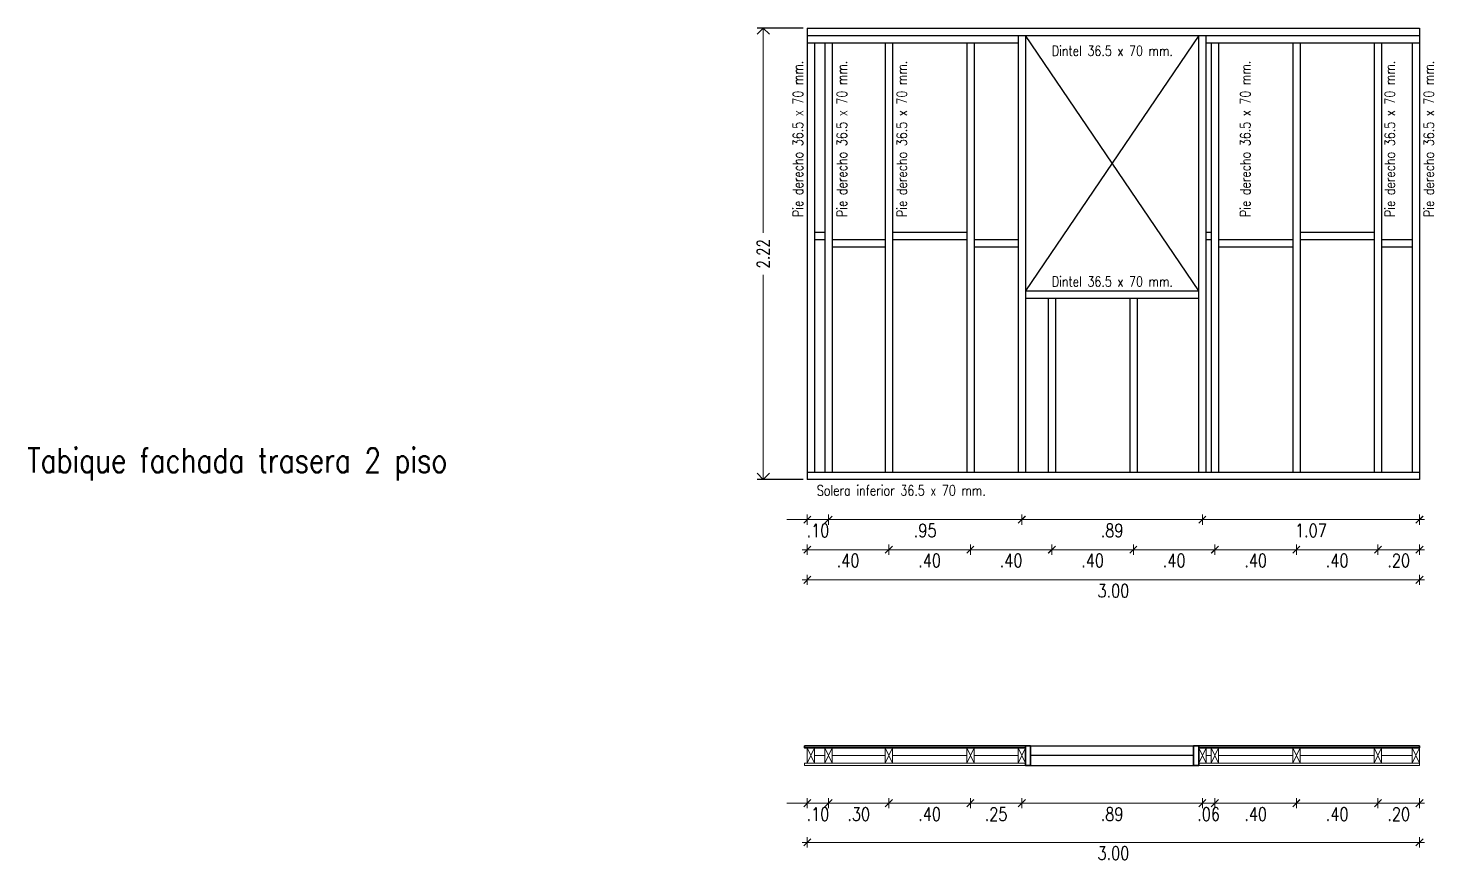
# Model space of a CAD drawing. Header units: metres. Extents: x -2 to 612, y -64 to 156.
# Drawn here: x 353.75 to 360.65, y -2.52 to 1.58 of the extents above; entities that cross this region are included whole.
import ezdxf

# ---------------------------------------------------------------- set-up
doc = ezdxf.new("R2010")
doc.units = ezdxf.units.M
doc.header["$LTSCALE"] = 5
doc.header["$MEASUREMENT"] = 0
doc.layers.get('0').update_dxf_attribs({"color": 30})
doc.layers.get('DEFPOINTS').update_dxf_attribs({"color": 210})
for name, color, linetype, lineweight in [('A-ANNO-DIMS', 3, 'Continuous', 18), ('A-ANNO-TEXT', 3, 'Continuous', 18), ('A-DETL-MBND', 3, 'Continuous', 18), ('A-ELEV-MBE1', 7, 'Continuous', 35), ('A-ELEV-MBE2', 4, 'Continuous', 25), ('A-SECT-MCUT', 7, 'Continuous', 35), ('A-WALL-PATT', 8, 'Continuous', 18), ('A-WALL-STUD', 3, 'Continuous', 18)]:
    doc.layers.add(name, color=color, linetype=linetype, lineweight=lineweight)
doc.styles.add('E-ROMANS', font='romans.shx', dxfattribs={"width": 0.8})
doc.dimstyles.new('E-0050_ARW_12', dxfattribs={"dimscale": 0.001, "dimtxt": 60, "dimasz": 60, "dimexe": 30, "dimexo": 20, "dimgap": 30, "dimtad": 0, "dimzin": 0, "dimdsep": 46, "dimtxsty": 'E-ROMANS', "dimblk": 'OPEN90', "dimcen": 30, "dimclrd": 256, "dimclre": 256, "dimclrt": 256, "dimadec": 0, "dimazin": 0, "dimtfac": 1, "dimtmove": 1, "dimatfit": 3, "dimldrblk": 'OPEN90', "dimfxl": 1, "dimtfill": 1, "dimtolj": 1, "dimtzin": 0, "dimlwd": -1, "dimarcsym": 0})

# ---------------------------------------------------------------- blocks, each defined once
blk = doc.blocks.new('ARCH TICK 2')
for p, q in [((-1, 0), (0.5, 0)), ((0, 0.5), (0, -0.5))]:
    blk.add_line(p, q)
at = {"color": 0, "linetype": 'ByBlock'}
blk.add_line((-0.35, -0.35), (0.35, 0.35), dxfattribs=at)
at = {"color": 0, "linetype": 'ByBlock', "const_width": 0.106}
blk.add_lwpolyline([(-0.35, -0.35), (0.35, 0.35)], dxfattribs=at)
blk = doc.blocks.new('*D282')
at = {"layer": 'A-ANNO-DIMS', "transparency": 16777216}
blk.add_line((357.9237, -0.9862), (357.6237, -0.9862), dxfattribs=at)
at = {"layer": 'DEFPOINTS', "color": 0, "transparency": 16777216}
for p in [(357.5737, -0.6048), (357.9737, -0.6048), (357.5737, -0.9862)]:
    blk.add_point(p, dxfattribs=at)
at = {"layer": 'A-ANNO-DIMS', "transparency": 16777216, "xscale": 0.05, "yscale": 0.05, "zscale": 0.05, "rotation": 180}
blk.add_blockref('ARCH TICK 2', (357.5737, -0.9862), dxfattribs=at)
at = {"layer": 'A-ANNO-DIMS', "transparency": 16777216, "xscale": 0.05, "yscale": 0.05, "zscale": 0.05}
blk.add_blockref('ARCH TICK 2', (357.9737, -0.9862), dxfattribs=at)
at = {"layer": 'A-ANNO-DIMS', "transparency": 16777216, "insert": (357.7737, -1.0396), "char_height": 0.065, "attachment_point": 5, "style": 'E-ROMANS'}
blk.add_mtext('\\A1;.40', dxfattribs=at)
blk = doc.blocks.new('_Open90')
at = {"color": 0, "linetype": 'ByBlock', "lineweight": -2}
for p, q in [((0, 0), (-1, 0)), ((-0.5, 0.5), (0, 0)), ((0, 0), (-0.5, -0.5))]:
    blk.add_line(p, q, dxfattribs=at)
blk = doc.blocks.new('*D283')
at = {"layer": 'A-ANNO-DIMS', "transparency": 16777216}
blk.add_line((359.1237, -0.9862), (358.8237, -0.9862), dxfattribs=at)
at = {"layer": 'DEFPOINTS', "color": 0, "transparency": 16777216}
for p in [(358.7737, -0.6048), (359.1737, -0.6048), (358.7737, -0.9862)]:
    blk.add_point(p, dxfattribs=at)
at = {"layer": 'A-ANNO-DIMS', "transparency": 16777216, "xscale": 0.05, "yscale": 0.05, "zscale": 0.05, "rotation": 180}
blk.add_blockref('ARCH TICK 2', (358.7737, -0.9862), dxfattribs=at)
at = {"layer": 'A-ANNO-DIMS', "transparency": 16777216, "xscale": 0.05, "yscale": 0.05, "zscale": 0.05}
blk.add_blockref('ARCH TICK 2', (359.1737, -0.9862), dxfattribs=at)
at = {"layer": 'A-ANNO-DIMS', "transparency": 16777216, "insert": (358.9737, -1.0396), "char_height": 0.065, "attachment_point": 5, "style": 'E-ROMANS'}
blk.add_mtext('\\A1;.40', dxfattribs=at)
blk = doc.blocks.new('*D284')
at = {"layer": 'A-ANNO-DIMS', "lineweight": -2, "transparency": 16777216}
for p, q in [((357.5537, 1.5752), (357.3273, 1.5752)), ((357.5537, -0.6408), (357.3273, -0.6408))]:
    blk.add_line(p, q, dxfattribs=at)
at = {"layer": 'A-ANNO-DIMS', "transparency": 16777216}
for p, q in [((357.3573, 1.5152), (357.3573, 0.5703)), ((357.3573, -0.5808), (357.3573, 0.364))]:
    blk.add_line(p, q, dxfattribs=at)
at = {"layer": 'DEFPOINTS', "color": 0, "transparency": 16777216}
for p in [(357.3573, 1.5752), (357.5737, 1.5752), (357.5737, -0.6408)]:
    blk.add_point(p, dxfattribs=at)
at = {"layer": 'A-ANNO-DIMS', "transparency": 16777216, "xscale": 0.06, "yscale": 0.06, "zscale": 0.06}
for p, rotation in [((357.3573, 1.5752), 90), ((357.3573, -0.6408), 270)]:
    blk.add_blockref('_Open90', p, dxfattribs=dict(at, rotation=rotation))
at = {"layer": 'A-ANNO-DIMS', "transparency": 16777216, "insert": (357.3573, 0.4672), "char_height": 0.06, "attachment_point": 5, "rotation": 90, "style": 'E-ROMANS', "bg_fill": 3, "box_fill_scale": 1.25, "bg_fill_color": 256, "bg_fill_true_color": 13158600, "bg_fill_transparency": 0}
blk.add_mtext('\\A1;2.22', dxfattribs=at)
blk = doc.blocks.new('*D285')
at = {"layer": 'A-ANNO-DIMS', "transparency": 16777216}
blk.add_line((358.3237, -0.9862), (358.0237, -0.9862), dxfattribs=at)
at = {"layer": 'DEFPOINTS', "color": 0, "transparency": 16777216}
for p in [(357.9737, -0.6048), (358.3737, -0.6048), (357.9737, -0.9862)]:
    blk.add_point(p, dxfattribs=at)
at = {"layer": 'A-ANNO-DIMS', "transparency": 16777216, "xscale": 0.05, "yscale": 0.05, "zscale": 0.05, "rotation": 180}
blk.add_blockref('ARCH TICK 2', (357.9737, -0.9862), dxfattribs=at)
at = {"layer": 'A-ANNO-DIMS', "transparency": 16777216, "xscale": 0.05, "yscale": 0.05, "zscale": 0.05}
blk.add_blockref('ARCH TICK 2', (358.3737, -0.9862), dxfattribs=at)
at = {"layer": 'A-ANNO-DIMS', "transparency": 16777216, "insert": (358.1737, -1.0396), "char_height": 0.065, "attachment_point": 5, "style": 'E-ROMANS'}
blk.add_mtext('\\A1;.40', dxfattribs=at)
blk = doc.blocks.new('*D286')
at = {"layer": 'A-ANNO-DIMS', "transparency": 16777216}
blk.add_line((358.7237, -0.9862), (358.4237, -0.9862), dxfattribs=at)
at = {"layer": 'DEFPOINTS', "color": 0, "transparency": 16777216}
for p in [(358.3737, -0.6048), (358.7737, -0.6048), (358.3737, -0.9862)]:
    blk.add_point(p, dxfattribs=at)
at = {"layer": 'A-ANNO-DIMS', "transparency": 16777216, "xscale": 0.05, "yscale": 0.05, "zscale": 0.05, "rotation": 180}
blk.add_blockref('ARCH TICK 2', (358.3737, -0.9862), dxfattribs=at)
at = {"layer": 'A-ANNO-DIMS', "transparency": 16777216, "xscale": 0.05, "yscale": 0.05, "zscale": 0.05}
blk.add_blockref('ARCH TICK 2', (358.7737, -0.9862), dxfattribs=at)
at = {"layer": 'A-ANNO-DIMS', "transparency": 16777216, "insert": (358.5737, -1.0396), "char_height": 0.065, "attachment_point": 5, "style": 'E-ROMANS'}
blk.add_mtext('\\A1;.40', dxfattribs=at)
blk = doc.blocks.new('*D287')
at = {"layer": 'A-ANNO-DIMS', "transparency": 16777216}
blk.add_line((359.5237, -0.9862), (359.2237, -0.9862), dxfattribs=at)
at = {"layer": 'DEFPOINTS', "color": 0, "transparency": 16777216}
for p in [(359.1737, -0.6048), (359.5737, -0.6048), (359.1737, -0.9862)]:
    blk.add_point(p, dxfattribs=at)
at = {"layer": 'A-ANNO-DIMS', "transparency": 16777216, "xscale": 0.05, "yscale": 0.05, "zscale": 0.05, "rotation": 180}
blk.add_blockref('ARCH TICK 2', (359.1737, -0.9862), dxfattribs=at)
at = {"layer": 'A-ANNO-DIMS', "transparency": 16777216, "xscale": 0.05, "yscale": 0.05, "zscale": 0.05}
blk.add_blockref('ARCH TICK 2', (359.5737, -0.9862), dxfattribs=at)
at = {"layer": 'A-ANNO-DIMS', "transparency": 16777216, "insert": (359.3737, -1.0396), "char_height": 0.065, "attachment_point": 5, "style": 'E-ROMANS'}
blk.add_mtext('\\A1;.40', dxfattribs=at)
blk = doc.blocks.new('*D288')
at = {"layer": 'A-ANNO-DIMS', "transparency": 16777216}
blk.add_line((359.4621, -0.8383), (358.6761, -0.8383), dxfattribs=at)
at = {"layer": 'DEFPOINTS', "color": 0, "transparency": 16777216}
for p in [(358.6261, -0.6048), (359.5121, -0.6048), (358.6261, -0.8383)]:
    blk.add_point(p, dxfattribs=at)
at = {"layer": 'A-ANNO-DIMS', "transparency": 16777216, "xscale": 0.05, "yscale": 0.05, "zscale": 0.05, "rotation": 180}
blk.add_blockref('ARCH TICK 2', (358.6261, -0.8383), dxfattribs=at)
at = {"layer": 'A-ANNO-DIMS', "transparency": 16777216, "xscale": 0.05, "yscale": 0.05, "zscale": 0.05}
blk.add_blockref('ARCH TICK 2', (359.5121, -0.8383), dxfattribs=at)
at = {"layer": 'A-ANNO-DIMS', "transparency": 16777216, "insert": (359.0691, -0.8917), "char_height": 0.065, "attachment_point": 5, "style": 'E-ROMANS'}
blk.add_mtext('\\A1;.89', dxfattribs=at)
blk = doc.blocks.new('*D289')
at = {"layer": 'A-ANNO-DIMS', "transparency": 16777216}
for p, q in [((357.5237, -0.8383), (357.4737, -0.8383)), ((357.6777, -0.8383), (357.5737, -0.8383)), ((357.7277, -0.8383), (357.7777, -0.8383))]:
    blk.add_line(p, q, dxfattribs=at)
at = {"layer": 'DEFPOINTS', "color": 0, "transparency": 16777216}
for p in [(357.5737, -0.6048), (357.6777, -0.6048), (357.5737, -0.8383)]:
    blk.add_point(p, dxfattribs=at)
at = {"layer": 'A-ANNO-DIMS', "transparency": 16777216, "xscale": 0.05, "yscale": 0.05, "zscale": 0.05}
blk.add_blockref('ARCH TICK 2', (357.5737, -0.8383), dxfattribs=at)
at = {"layer": 'A-ANNO-DIMS', "transparency": 16777216, "xscale": 0.05, "yscale": 0.05, "zscale": 0.05, "rotation": 180}
blk.add_blockref('ARCH TICK 2', (357.6777, -0.8383), dxfattribs=at)
at = {"layer": 'A-ANNO-DIMS', "transparency": 16777216, "insert": (357.6257, -0.8917), "char_height": 0.065, "attachment_point": 5, "style": 'E-ROMANS'}
blk.add_mtext('\\A1;.10', dxfattribs=at)
blk = doc.blocks.new('*D290')
at = {"layer": 'A-ANNO-DIMS', "transparency": 16777216}
blk.add_line((359.9237, -0.9862), (359.6237, -0.9862), dxfattribs=at)
at = {"layer": 'DEFPOINTS', "color": 0, "transparency": 16777216}
for p in [(359.5737, -0.6048), (359.9737, -0.6048), (359.5737, -0.9862)]:
    blk.add_point(p, dxfattribs=at)
at = {"layer": 'A-ANNO-DIMS', "transparency": 16777216, "xscale": 0.05, "yscale": 0.05, "zscale": 0.05, "rotation": 180}
blk.add_blockref('ARCH TICK 2', (359.5737, -0.9862), dxfattribs=at)
at = {"layer": 'A-ANNO-DIMS', "transparency": 16777216, "xscale": 0.05, "yscale": 0.05, "zscale": 0.05}
blk.add_blockref('ARCH TICK 2', (359.9737, -0.9862), dxfattribs=at)
at = {"layer": 'A-ANNO-DIMS', "transparency": 16777216, "insert": (359.7737, -1.0396), "char_height": 0.065, "attachment_point": 5, "style": 'E-ROMANS'}
blk.add_mtext('\\A1;.40', dxfattribs=at)
blk = doc.blocks.new('*D291')
at = {"layer": 'A-ANNO-DIMS', "transparency": 16777216}
blk.add_line((360.3237, -0.9862), (360.0237, -0.9862), dxfattribs=at)
at = {"layer": 'DEFPOINTS', "color": 0, "transparency": 16777216}
for p in [(359.9737, -0.6048), (360.3737, -0.6048), (359.9737, -0.9862)]:
    blk.add_point(p, dxfattribs=at)
at = {"layer": 'A-ANNO-DIMS', "transparency": 16777216, "xscale": 0.05, "yscale": 0.05, "zscale": 0.05, "rotation": 180}
blk.add_blockref('ARCH TICK 2', (359.9737, -0.9862), dxfattribs=at)
at = {"layer": 'A-ANNO-DIMS', "transparency": 16777216, "xscale": 0.05, "yscale": 0.05, "zscale": 0.05}
blk.add_blockref('ARCH TICK 2', (360.3737, -0.9862), dxfattribs=at)
at = {"layer": 'A-ANNO-DIMS', "transparency": 16777216, "insert": (360.1737, -1.0396), "char_height": 0.065, "attachment_point": 5, "style": 'E-ROMANS'}
blk.add_mtext('\\A1;.40', dxfattribs=at)
blk = doc.blocks.new('*D292')
at = {"layer": 'A-ANNO-DIMS', "transparency": 16777216}
blk.add_line((360.5277, -0.9862), (360.4237, -0.9862), dxfattribs=at)
at = {"layer": 'DEFPOINTS', "color": 0, "transparency": 16777216}
for p in [(360.3737, -0.6048), (360.5777, -0.6048), (360.3737, -0.9862)]:
    blk.add_point(p, dxfattribs=at)
at = {"layer": 'A-ANNO-DIMS', "transparency": 16777216, "xscale": 0.05, "yscale": 0.05, "zscale": 0.05, "rotation": 180}
blk.add_blockref('ARCH TICK 2', (360.3737, -0.9862), dxfattribs=at)
at = {"layer": 'A-ANNO-DIMS', "transparency": 16777216, "xscale": 0.05, "yscale": 0.05, "zscale": 0.05}
blk.add_blockref('ARCH TICK 2', (360.5777, -0.9862), dxfattribs=at)
at = {"layer": 'A-ANNO-DIMS', "transparency": 16777216, "insert": (360.4757, -1.0396), "char_height": 0.065, "attachment_point": 5, "style": 'E-ROMANS'}
blk.add_mtext('\\A1;.20', dxfattribs=at)
blk = doc.blocks.new('*D293')
at = {"layer": 'A-ANNO-DIMS', "transparency": 16777216}
blk.add_line((358.5761, -0.8383), (357.7277, -0.8383), dxfattribs=at)
at = {"layer": 'DEFPOINTS', "color": 0, "transparency": 16777216}
for p in [(357.6777, -0.6048), (358.6261, -0.6048), (357.6777, -0.8383)]:
    blk.add_point(p, dxfattribs=at)
at = {"layer": 'A-ANNO-DIMS', "transparency": 16777216, "xscale": 0.05, "yscale": 0.05, "zscale": 0.05, "rotation": 180}
blk.add_blockref('ARCH TICK 2', (357.6777, -0.8383), dxfattribs=at)
at = {"layer": 'A-ANNO-DIMS', "transparency": 16777216, "xscale": 0.05, "yscale": 0.05, "zscale": 0.05}
blk.add_blockref('ARCH TICK 2', (358.6261, -0.8383), dxfattribs=at)
at = {"layer": 'A-ANNO-DIMS', "transparency": 16777216, "insert": (358.1519, -0.8917), "char_height": 0.065, "attachment_point": 5, "style": 'E-ROMANS'}
blk.add_mtext('\\A1;.95', dxfattribs=at)
blk = doc.blocks.new('*D294')
at = {"layer": 'A-ANNO-DIMS', "transparency": 16777216}
blk.add_line((360.5277, -0.8383), (359.5621, -0.8383), dxfattribs=at)
at = {"layer": 'DEFPOINTS', "color": 0, "transparency": 16777216}
for p in [(359.5121, -0.6048), (360.5777, -0.6048), (359.5121, -0.8383)]:
    blk.add_point(p, dxfattribs=at)
at = {"layer": 'A-ANNO-DIMS', "transparency": 16777216, "xscale": 0.05, "yscale": 0.05, "zscale": 0.05, "rotation": 180}
blk.add_blockref('ARCH TICK 2', (359.5121, -0.8383), dxfattribs=at)
at = {"layer": 'A-ANNO-DIMS', "transparency": 16777216, "xscale": 0.05, "yscale": 0.05, "zscale": 0.05}
blk.add_blockref('ARCH TICK 2', (360.5777, -0.8383), dxfattribs=at)
at = {"layer": 'A-ANNO-DIMS', "transparency": 16777216, "insert": (360.0449, -0.8917), "char_height": 0.065, "attachment_point": 5, "style": 'E-ROMANS'}
blk.add_mtext('\\A1;1.07', dxfattribs=at)
blk = doc.blocks.new('*D295')
at = {"layer": 'A-ANNO-DIMS', "transparency": 16777216}
blk.add_line((360.5277, -1.1341), (357.6237, -1.1341), dxfattribs=at)
at = {"layer": 'DEFPOINTS', "color": 0, "transparency": 16777216}
for p in [(357.5737, -0.6408), (360.5777, -0.6408), (357.5737, -1.1341)]:
    blk.add_point(p, dxfattribs=at)
at = {"layer": 'A-ANNO-DIMS', "transparency": 16777216, "xscale": 0.05, "yscale": 0.05, "zscale": 0.05, "rotation": 180}
blk.add_blockref('ARCH TICK 2', (357.5737, -1.1341), dxfattribs=at)
at = {"layer": 'A-ANNO-DIMS', "transparency": 16777216, "xscale": 0.05, "yscale": 0.05, "zscale": 0.05}
blk.add_blockref('ARCH TICK 2', (360.5777, -1.1341), dxfattribs=at)
at = {"layer": 'A-ANNO-DIMS', "transparency": 16777216, "insert": (359.0757, -1.1875), "char_height": 0.065, "attachment_point": 5, "style": 'E-ROMANS'}
blk.add_mtext('\\A1;3.00', dxfattribs=at)
blk = doc.blocks.new('*D375')
at = {"layer": 'A-ANNO-DIMS', "transparency": 16777216}
for p, q in [((357.5237, -2.231), (357.4737, -2.231)), ((357.6777, -2.231), (357.5737, -2.231)), ((357.7277, -2.231), (357.7777, -2.231))]:
    blk.add_line(p, q, dxfattribs=at)
at = {"layer": 'DEFPOINTS', "color": 0, "transparency": 16777216}
for p in [(357.5737, -1.9968), (357.6777, -1.9968), (357.5737, -2.231)]:
    blk.add_point(p, dxfattribs=at)
at = {"layer": 'A-ANNO-DIMS', "transparency": 16777216, "xscale": 0.05, "yscale": 0.05, "zscale": 0.05}
blk.add_blockref('ARCH TICK 2', (357.5737, -2.231), dxfattribs=at)
at = {"layer": 'A-ANNO-DIMS', "transparency": 16777216, "xscale": 0.05, "yscale": 0.05, "zscale": 0.05, "rotation": 180}
blk.add_blockref('ARCH TICK 2', (357.6777, -2.231), dxfattribs=at)
at = {"layer": 'A-ANNO-DIMS', "transparency": 16777216, "insert": (357.6257, -2.2844), "char_height": 0.065, "attachment_point": 5, "style": 'E-ROMANS'}
blk.add_mtext('\\A1;.10', dxfattribs=at)
blk = doc.blocks.new('*D376')
at = {"layer": 'A-ANNO-DIMS', "transparency": 16777216}
blk.add_line((358.3237, -2.231), (358.0237, -2.231), dxfattribs=at)
at = {"layer": 'DEFPOINTS', "color": 0, "transparency": 16777216}
for p in [(357.9737, -1.9968), (358.3737, -1.9968), (357.9737, -2.231)]:
    blk.add_point(p, dxfattribs=at)
at = {"layer": 'A-ANNO-DIMS', "transparency": 16777216, "xscale": 0.05, "yscale": 0.05, "zscale": 0.05, "rotation": 180}
blk.add_blockref('ARCH TICK 2', (357.9737, -2.231), dxfattribs=at)
at = {"layer": 'A-ANNO-DIMS', "transparency": 16777216, "xscale": 0.05, "yscale": 0.05, "zscale": 0.05}
blk.add_blockref('ARCH TICK 2', (358.3737, -2.231), dxfattribs=at)
at = {"layer": 'A-ANNO-DIMS', "transparency": 16777216, "insert": (358.1737, -2.2844), "char_height": 0.065, "attachment_point": 5, "style": 'E-ROMANS'}
blk.add_mtext('\\A1;.40', dxfattribs=at)
blk = doc.blocks.new('*D377')
at = {"layer": 'A-ANNO-DIMS', "transparency": 16777216}
blk.add_line((358.5761, -2.231), (358.4237, -2.231), dxfattribs=at)
at = {"layer": 'DEFPOINTS', "color": 0, "transparency": 16777216}
for p in [(358.3737, -1.9968), (358.6261, -1.9968), (358.3737, -2.231)]:
    blk.add_point(p, dxfattribs=at)
at = {"layer": 'A-ANNO-DIMS', "transparency": 16777216, "xscale": 0.05, "yscale": 0.05, "zscale": 0.05, "rotation": 180}
blk.add_blockref('ARCH TICK 2', (358.3737, -2.231), dxfattribs=at)
at = {"layer": 'A-ANNO-DIMS', "transparency": 16777216, "xscale": 0.05, "yscale": 0.05, "zscale": 0.05}
blk.add_blockref('ARCH TICK 2', (358.6261, -2.231), dxfattribs=at)
at = {"layer": 'A-ANNO-DIMS', "transparency": 16777216, "insert": (358.4999, -2.2844), "char_height": 0.065, "attachment_point": 5, "style": 'E-ROMANS'}
blk.add_mtext('\\A1;.25', dxfattribs=at)
blk = doc.blocks.new('*D378')
at = {"layer": 'A-ANNO-DIMS', "transparency": 16777216}
blk.add_line((359.4621, -2.231), (358.6761, -2.231), dxfattribs=at)
at = {"layer": 'DEFPOINTS', "color": 0, "transparency": 16777216}
for p in [(358.6261, -1.9968), (359.5121, -1.9968), (358.6261, -2.231)]:
    blk.add_point(p, dxfattribs=at)
at = {"layer": 'A-ANNO-DIMS', "transparency": 16777216, "xscale": 0.05, "yscale": 0.05, "zscale": 0.05, "rotation": 180}
blk.add_blockref('ARCH TICK 2', (358.6261, -2.231), dxfattribs=at)
at = {"layer": 'A-ANNO-DIMS', "transparency": 16777216, "xscale": 0.05, "yscale": 0.05, "zscale": 0.05}
blk.add_blockref('ARCH TICK 2', (359.5121, -2.231), dxfattribs=at)
at = {"layer": 'A-ANNO-DIMS', "transparency": 16777216, "insert": (359.0691, -2.2844), "char_height": 0.065, "attachment_point": 5, "style": 'E-ROMANS'}
blk.add_mtext('\\A1;.89', dxfattribs=at)
blk = doc.blocks.new('*D379')
at = {"layer": 'A-ANNO-DIMS', "transparency": 16777216}
for p, q in [((359.4621, -2.231), (359.4121, -2.231)), ((359.5737, -2.231), (359.5121, -2.231)), ((359.6237, -2.231), (359.6737, -2.231))]:
    blk.add_line(p, q, dxfattribs=at)
at = {"layer": 'DEFPOINTS', "color": 0, "transparency": 16777216}
for p in [(359.5121, -1.9968), (359.5737, -1.9968), (359.5121, -2.231)]:
    blk.add_point(p, dxfattribs=at)
at = {"layer": 'A-ANNO-DIMS', "transparency": 16777216, "xscale": 0.05, "yscale": 0.05, "zscale": 0.05}
blk.add_blockref('ARCH TICK 2', (359.5121, -2.231), dxfattribs=at)
at = {"layer": 'A-ANNO-DIMS', "transparency": 16777216, "xscale": 0.05, "yscale": 0.05, "zscale": 0.05, "rotation": 180}
blk.add_blockref('ARCH TICK 2', (359.5737, -2.231), dxfattribs=at)
at = {"layer": 'A-ANNO-DIMS', "transparency": 16777216, "insert": (359.5429, -2.2844), "char_height": 0.065, "attachment_point": 5, "style": 'E-ROMANS'}
blk.add_mtext('\\A1;.06', dxfattribs=at)
blk = doc.blocks.new('*D380')
at = {"layer": 'A-ANNO-DIMS', "transparency": 16777216}
blk.add_line((359.9237, -2.231), (359.6237, -2.231), dxfattribs=at)
at = {"layer": 'DEFPOINTS', "color": 0, "transparency": 16777216}
for p in [(359.5737, -1.9968), (359.9737, -1.9968), (359.5737, -2.231)]:
    blk.add_point(p, dxfattribs=at)
at = {"layer": 'A-ANNO-DIMS', "transparency": 16777216, "xscale": 0.05, "yscale": 0.05, "zscale": 0.05, "rotation": 180}
blk.add_blockref('ARCH TICK 2', (359.5737, -2.231), dxfattribs=at)
at = {"layer": 'A-ANNO-DIMS', "transparency": 16777216, "xscale": 0.05, "yscale": 0.05, "zscale": 0.05}
blk.add_blockref('ARCH TICK 2', (359.9737, -2.231), dxfattribs=at)
at = {"layer": 'A-ANNO-DIMS', "transparency": 16777216, "insert": (359.7737, -2.2844), "char_height": 0.065, "attachment_point": 5, "style": 'E-ROMANS'}
blk.add_mtext('\\A1;.40', dxfattribs=at)
blk = doc.blocks.new('*D381')
at = {"layer": 'A-ANNO-DIMS', "transparency": 16777216}
blk.add_line((360.3237, -2.231), (360.0237, -2.231), dxfattribs=at)
at = {"layer": 'DEFPOINTS', "color": 0, "transparency": 16777216}
for p in [(359.9737, -1.9968), (360.3737, -1.9968), (359.9737, -2.231)]:
    blk.add_point(p, dxfattribs=at)
at = {"layer": 'A-ANNO-DIMS', "transparency": 16777216, "xscale": 0.05, "yscale": 0.05, "zscale": 0.05, "rotation": 180}
blk.add_blockref('ARCH TICK 2', (359.9737, -2.231), dxfattribs=at)
at = {"layer": 'A-ANNO-DIMS', "transparency": 16777216, "xscale": 0.05, "yscale": 0.05, "zscale": 0.05}
blk.add_blockref('ARCH TICK 2', (360.3737, -2.231), dxfattribs=at)
at = {"layer": 'A-ANNO-DIMS', "transparency": 16777216, "insert": (360.1737, -2.2844), "char_height": 0.065, "attachment_point": 5, "style": 'E-ROMANS'}
blk.add_mtext('\\A1;.40', dxfattribs=at)
blk = doc.blocks.new('*D382')
at = {"layer": 'A-ANNO-DIMS', "transparency": 16777216}
blk.add_line((360.5277, -2.231), (360.4237, -2.231), dxfattribs=at)
at = {"layer": 'DEFPOINTS', "color": 0, "transparency": 16777216}
for p in [(360.3737, -1.9968), (360.5777, -1.9968), (360.3737, -2.231)]:
    blk.add_point(p, dxfattribs=at)
at = {"layer": 'A-ANNO-DIMS', "transparency": 16777216, "xscale": 0.05, "yscale": 0.05, "zscale": 0.05, "rotation": 180}
blk.add_blockref('ARCH TICK 2', (360.3737, -2.231), dxfattribs=at)
at = {"layer": 'A-ANNO-DIMS', "transparency": 16777216, "xscale": 0.05, "yscale": 0.05, "zscale": 0.05}
blk.add_blockref('ARCH TICK 2', (360.5777, -2.231), dxfattribs=at)
at = {"layer": 'A-ANNO-DIMS', "transparency": 16777216, "insert": (360.4757, -2.2844), "char_height": 0.065, "attachment_point": 5, "style": 'E-ROMANS'}
blk.add_mtext('\\A1;.20', dxfattribs=at)
blk = doc.blocks.new('*D383')
at = {"layer": 'A-ANNO-DIMS', "transparency": 16777216}
blk.add_line((357.9237, -2.231), (357.7277, -2.231), dxfattribs=at)
at = {"layer": 'DEFPOINTS', "color": 0, "transparency": 16777216}
for p in [(357.6777, -1.9968), (357.9737, -1.9968), (357.6777, -2.231)]:
    blk.add_point(p, dxfattribs=at)
at = {"layer": 'A-ANNO-DIMS', "transparency": 16777216, "xscale": 0.05, "yscale": 0.05, "zscale": 0.05, "rotation": 180}
blk.add_blockref('ARCH TICK 2', (357.6777, -2.231), dxfattribs=at)
at = {"layer": 'A-ANNO-DIMS', "transparency": 16777216, "xscale": 0.05, "yscale": 0.05, "zscale": 0.05}
blk.add_blockref('ARCH TICK 2', (357.9737, -2.231), dxfattribs=at)
at = {"layer": 'A-ANNO-DIMS', "transparency": 16777216, "insert": (357.8257, -2.2844), "char_height": 0.065, "attachment_point": 5, "style": 'E-ROMANS'}
blk.add_mtext('\\A1;.30', dxfattribs=at)
blk = doc.blocks.new('*D384')
at = {"layer": 'A-ANNO-DIMS', "transparency": 16777216}
blk.add_line((360.5277, -2.4231), (357.6237, -2.4231), dxfattribs=at)
at = {"layer": 'DEFPOINTS', "color": 0, "transparency": 16777216}
for p in [(357.5737, -1.9968), (360.5777, -1.9968), (357.5737, -2.4231)]:
    blk.add_point(p, dxfattribs=at)
at = {"layer": 'A-ANNO-DIMS', "transparency": 16777216, "xscale": 0.05, "yscale": 0.05, "zscale": 0.05, "rotation": 180}
blk.add_blockref('ARCH TICK 2', (357.5737, -2.4231), dxfattribs=at)
at = {"layer": 'A-ANNO-DIMS', "transparency": 16777216, "xscale": 0.05, "yscale": 0.05, "zscale": 0.05}
blk.add_blockref('ARCH TICK 2', (360.5777, -2.4231), dxfattribs=at)
at = {"layer": 'A-ANNO-DIMS', "transparency": 16777216, "insert": (359.0757, -2.4765), "char_height": 0.065, "attachment_point": 5, "style": 'E-ROMANS'}
blk.add_mtext('\\A1;3.00', dxfattribs=at)

msp = doc.modelspace()

# ---------------------------------------------------------------- linework, layer by layer
at = {"layer": 'A-DETL-MBND'}
for points in [[(358.64415, -2.0343), (358.64415, -2.0453), (357.56059, -2.04531), (357.56059, -2.0343)], [(360.57769, -2.03431), (360.57769, -2.04531), (359.49414, -2.04531), (359.49414, -2.0343)]]:
    msp.add_lwpolyline(points, close=True, dxfattribs=at)
at = {"layer": 'A-ELEV-MBE1'}
for points in [[(358.64414, -1.9493), (358.66914, -1.9493), (358.66915, -2.04531), (358.64415, -2.04531)], [(359.46914, -1.9493), (359.49414, -1.9493), (359.49414, -2.04531), (359.46914, -2.04531)]]:
    msp.add_lwpolyline(points, close=True, dxfattribs=at)
at = {"layer": 'A-ELEV-MBE2'}
for p, q in [((357.57369, 1.57516), (357.57369, -0.64084)), ((358.60814, 1.53916), (358.60814, -0.60484)), ((358.64414, 1.53916), (358.64414, 0.37916)), ((358.64414, 1.53916), (358.64414, -0.60484)), ((360.57769, 1.57516), (360.57769, -0.64084)), ((357.60969, 1.50316), (357.60969, -0.60484)), ((357.65969, 1.50316), (357.65969, -0.60484)), ((357.69569, 1.50316), (357.69569, -0.60484)), ((357.95569, 1.50316), (357.95569, -0.60484)), ((357.99169, 1.50316), (357.99169, -0.60484)), ((358.35569, 1.50316), (358.35569, -0.60484)), ((358.39169, 1.50316), (358.39169, -0.60484)), ((359.53014, 1.50316), (360.57769, 1.50316)), ((359.55569, 1.50316), (359.55569, -0.60484)), ((359.59169, 1.50316), (359.59169, -0.60484)), ((359.95569, 1.50316), (359.95569, -0.60484)), ((359.99169, 1.50316), (359.99169, -0.60484)), ((360.35569, 1.50316), (360.35569, -0.60484)), ((360.39169, 1.50316), (360.39169, -0.60484)), ((360.54169, 1.50316), (360.54169, -0.60484)), ((358.75569, 0.24916), (358.75569, -0.60484)), ((358.79169, 0.24916), (358.79169, -0.60484)), ((359.15569, 0.24916), (359.15569, -0.60484)), ((359.19169, 0.24916), (359.19169, -0.60484)), ((358.66914, -1.9493), (359.46914, -1.9493)), ((358.66915, -2.04531), (359.46914, -2.04531))]:
    msp.add_line(p, q, dxfattribs=at)
at = {"layer": 'A-ELEV-MBE2', "color": 252}
msp.add_line((359.46914, -1.99731), (358.66914, -1.99731), dxfattribs=at)
for points in [[(359.49414, 1.53916), (358.64414, 0.28516)], [(359.49414, 0.28516), (358.64414, 1.53916)]]:
    msp.add_lwpolyline(points, dxfattribs=at)
at = {"layer": 'A-ELEV-MBE2'}
for points in [[(359.49414, -0.60484), (359.49414, 1.53916)], [(359.53014, -0.60484), (359.53014, 1.53916)], [(357.60969, 0.57316), (357.65969, 0.57316)], [(357.99169, 0.57316), (358.35569, 0.57316)], [(359.53014, 0.57316), (359.55569, 0.57316)], [(359.99169, 0.57316), (360.35569, 0.57316)], [(357.60969, 0.53716), (357.65969, 0.53716)], [(357.69569, 0.53716), (357.95569, 0.53716)], [(357.69569, 0.50116), (357.95569, 0.50116)], [(357.99169, 0.53716), (358.35569, 0.53716)], [(358.39169, 0.53716), (358.60814, 0.53716)], [(358.39169, 0.50116), (358.60814, 0.50116)], [(359.53014, 0.53716), (359.55569, 0.53716)], [(359.59169, 0.53716), (359.95569, 0.53716)], [(359.59169, 0.50116), (359.95569, 0.50116)], [(359.99169, 0.53716), (360.35569, 0.53716)], [(360.39169, 0.53716), (360.54169, 0.53716)], [(360.39169, 0.50116), (360.54169, 0.50116)], [(358.64414, 0.28516), (359.49414, 0.28516)], [(358.64414, 0.24916), (359.49414, 0.24916)], [(357.57369, -0.60484), (360.57769, -0.60484)], [(360.57769, -0.64084), (357.57369, -0.64084)]]:
    msp.add_lwpolyline(points, dxfattribs=at)
at = {"layer": 'A-SECT-MCUT'}
for points in [[(357.56059, -1.94931), (358.64414, -1.9493), (358.64414, -1.9593), (357.56059, -1.9593)], [(359.49414, -1.94931), (360.57769, -1.9493), (360.57769, -1.9593), (359.49414, -1.9593)]]:
    msp.add_lwpolyline(points, close=True, dxfattribs=at)
at = {"layer": 'A-WALL-PATT', "ltscale": 0.1}
for points in [[(357.65969, -1.9968), (357.60969, -1.9968)], [(357.95569, -1.9968), (357.69569, -1.9968)], [(358.35569, -1.9968), (357.99169, -1.9968)], [(358.60814, -1.9968), (358.39169, -1.9968)], [(359.55569, -1.9968), (359.53014, -1.9968)], [(359.95569, -1.9968), (359.59169, -1.9968)], [(360.35569, -1.9968), (359.99169, -1.9968)], [(360.39169, -1.9968), (360.54169, -1.9968)]]:
    msp.add_lwpolyline(points, dxfattribs=at)
at = {"layer": 'A-WALL-STUD'}
for p, q in [((357.57369, -2.0343), (357.60969, -1.9593)), ((357.57369, -1.9593), (357.60969, -2.0343)), ((357.65969, -2.0343), (357.69569, -1.9593)), ((357.65969, -1.9593), (357.69569, -2.0343)), ((357.95569, -2.0343), (357.99169, -1.9593)), ((357.95569, -1.9593), (357.99169, -2.0343)), ((358.35569, -2.0343), (358.39169, -1.9593)), ((358.35569, -1.9593), (358.39169, -2.0343)), ((358.60814, -2.0343), (358.64414, -1.9593)), ((358.60814, -1.9593), (358.64414, -2.0343)), ((359.49414, -2.0343), (359.53014, -1.9593)), ((359.49414, -1.9593), (359.53014, -2.0343)), ((359.55569, -2.0343), (359.59169, -1.9593)), ((359.55569, -1.9593), (359.59169, -2.0343)), ((359.95569, -2.0343), (359.99169, -1.9593)), ((359.95569, -1.9593), (359.99169, -2.0343)), ((360.35569, -2.0343), (360.39169, -1.9593)), ((360.35569, -1.9593), (360.39169, -2.0343)), ((360.54169, -2.0343), (360.57769, -1.9593)), ((360.54169, -1.9593), (360.57769, -2.0343))]:
    msp.add_line(p, q, dxfattribs=at)
for points in [[(357.57369, -2.0343), (357.57369, -1.9593), (357.60969, -1.9593), (357.60969, -2.0343)], [(357.65969, -2.0343), (357.65969, -1.9593), (357.69569, -1.9593), (357.69569, -2.0343)], [(357.95569, -2.0343), (357.95569, -1.9593), (357.99169, -1.9593), (357.99169, -2.0343)], [(358.35569, -2.0343), (358.35569, -1.9593), (358.39169, -1.9593), (358.39169, -2.0343)], [(358.60814, -2.0343), (358.60814, -1.9593), (358.64414, -1.9593), (358.64414, -2.0343)], [(359.49414, -2.0343), (359.49414, -1.9593), (359.53014, -1.9593), (359.53014, -2.0343)], [(359.55569, -2.0343), (359.55569, -1.9593), (359.59169, -1.9593), (359.59169, -2.0343)], [(359.95569, -2.0343), (359.95569, -1.9593), (359.99169, -1.9593), (359.99169, -2.0343)], [(360.35569, -2.0343), (360.35569, -1.9593), (360.39169, -1.9593), (360.39169, -2.0343)], [(360.54169, -2.0343), (360.54169, -1.9593), (360.57769, -1.9593), (360.57769, -2.0343)]]:
    msp.add_lwpolyline(points, close=True, dxfattribs=at)

# ---------------------------------------------------------------- texts
at = {"layer": 'A-ANNO-TEXT', "attachment_point": 5, "style": 'E-ROMANS'}
for s, insert, char_height in [('\\pi-0.15,l0.15,t0.15;Dintel 36.5 x 70 mm.', (359.07075, 1.46388), 0.05), ('\\pi-0.15,l0.15,t0.15;Dintel 36.5 x 70 mm.', (359.07075, 0.33086), 0.05), ('\\pi-0.36,l0.36,t0.36;Tabique fachada trasera 2 piso ', (354.77638, -0.56715), 0.12), ('\\pi-0.15,l0.15,t0.15;Solera inferior 36.5 x 70 mm.', (358.03508, -0.69495), 0.05)]:
    msp.add_mtext(s, dxfattribs=dict(at, insert=insert, char_height=char_height))
at = {"layer": 'A-ANNO-TEXT', "char_height": 0.05, "attachment_point": 5, "rotation": 90, "style": 'E-ROMANS'}
for insert in [(357.528, 1.03112), (357.74339, 1.03112), (358.03739, 1.03112), (359.72339, 1.03112), (360.43199, 1.03112), (360.62339, 1.03112)]:
    msp.add_mtext('\\pi-0.15,l0.15,t0.15;Pie derecho 36.5 x 70 mm.', dxfattribs=dict(at, insert=insert))

# ---------------------------------------------------------------- dimensions: what is measured, and where the dimension line sits
at = {"layer": 'A-ANNO-DIMS'}
for base, p1, p2, picture, middle in [((357.57369, -0.98616), (357.97369, -0.60484), (357.57369, -0.60484), '*D282', (357.77369, -1.03957)), ((357.67769, -0.83827), (358.62614, -0.60484), (357.67769, -0.60484), '*D293', (358.15192, -0.89167)), ((357.97369, -0.98616), (358.37369, -0.60484), (357.97369, -0.60484), '*D285', (358.17369, -1.03957)), ((358.37369, -0.98616), (358.77369, -0.60484), (358.37369, -0.60484), '*D286', (358.57369, -1.03957)), ((358.62614, -0.83827), (359.51214, -0.60484), (358.62614, -0.60484), '*D288', (359.06914, -0.89167)), ((358.77369, -0.98616), (359.17369, -0.60484), (358.77369, -0.60484), '*D283', (358.97369, -1.03957)), ((359.17369, -0.98616), (359.57369, -0.60484), (359.17369, -0.60484), '*D287', (359.37369, -1.03957)), ((359.51214, -0.83827), (360.57769, -0.60484), (359.51214, -0.60484), '*D294', (360.04491, -0.89167)), ((359.57369, -0.98616), (359.97369, -0.60484), (359.57369, -0.60484), '*D290', (359.77369, -1.03957)), ((359.97369, -0.98616), (360.37369, -0.60484), (359.97369, -0.60484), '*D291', (360.17369, -1.03957)), ((360.37369, -0.98616), (360.57769, -0.60484), (360.37369, -0.60484), '*D292', (360.47569, -1.03957)), ((357.57369, -2.23096), (357.67769, -1.9968), (357.57369, -1.9968), '*D375', (357.62569, -2.28436)), ((357.57369, -2.42312), (360.57769, -1.9968), (357.57369, -1.9968), '*D384', (359.07569, -2.47653)), ((357.67769, -2.23096), (357.97369, -1.9968), (357.67769, -1.9968), '*D383', (357.82569, -2.28436)), ((357.97369, -2.23096), (358.37369, -1.9968), (357.97369, -1.9968), '*D376', (358.17369, -2.28436)), ((358.37369, -2.23096), (358.62614, -1.9968), (358.37369, -1.9968), '*D377', (358.49992, -2.28436)), ((358.62614, -2.23096), (359.51214, -1.9968), (358.62614, -1.9968), '*D378', (359.06914, -2.28436)), ((359.51214, -2.23096), (359.57369, -1.9968), (359.51214, -1.9968), '*D379', (359.54292, -2.28436)), ((359.57369, -2.23096), (359.97369, -1.9968), (359.57369, -1.9968), '*D380', (359.77369, -2.28436)), ((359.97369, -2.23096), (360.37369, -1.9968), (359.97369, -1.9968), '*D381', (360.17369, -2.28436)), ((360.37369, -2.23096), (360.57769, -1.9968), (360.37369, -1.9968), '*D382', (360.47569, -2.28436))]:
    dim = msp.add_linear_dim(base=base, p1=p1, p2=p2, angle=180, dimstyle='E-0050_ARW_12', dxfattribs=at)
    dim.commit()
    dim.dimension.update_dxf_attribs({"geometry": picture, "text_midpoint": middle})

# ---------------------------------------------------------------- next in the draw order: dimensions: what is measured, and where the dimension line sits
dim = msp.add_linear_dim(base=(357.35731, 1.57516), p1=(357.57369, -0.64084), p2=(357.57369, 1.57516), angle=90, dimstyle='E-0050_ARW_12', override={"dimfxl": 0.3}, dxfattribs=at)
dim.commit()
dim.dimension.update_dxf_attribs({"geometry": '*D284', "text_midpoint": (357.35731, 0.46716)})

# ---------------------------------------------------------------- next in the draw order: linework, layer by layer
at = {"layer": 'A-ELEV-MBE2'}
for p, q in [((357.57369, 1.57516), (360.57769, 1.57516)), ((357.57369, 1.53916), (360.57769, 1.53916)), ((357.57369, 1.50316), (358.60814, 1.50316))]:
    msp.add_line(p, q, dxfattribs=at)

# ---------------------------------------------------------------- next in the draw order: dimensions: what is measured, and where the dimension line sits
at = {"layer": 'A-ANNO-DIMS'}
for base, p1, p2, picture, middle in [((357.57369, -0.83827), (357.67769, -0.60484), (357.57369, -0.60484), '*D289', (357.62569, -0.89167)), ((357.57369, -1.13406), (360.57769, -0.64084), (357.57369, -0.64084), '*D295', (359.07569, -1.18747))]:
    dim = msp.add_linear_dim(base=base, p1=p1, p2=p2, angle=180, dimstyle='E-0050_ARW_12', dxfattribs=at)
    dim.commit()
    dim.dimension.update_dxf_attribs({"geometry": picture, "text_midpoint": middle})

doc.saveas('drawing.dxf')
